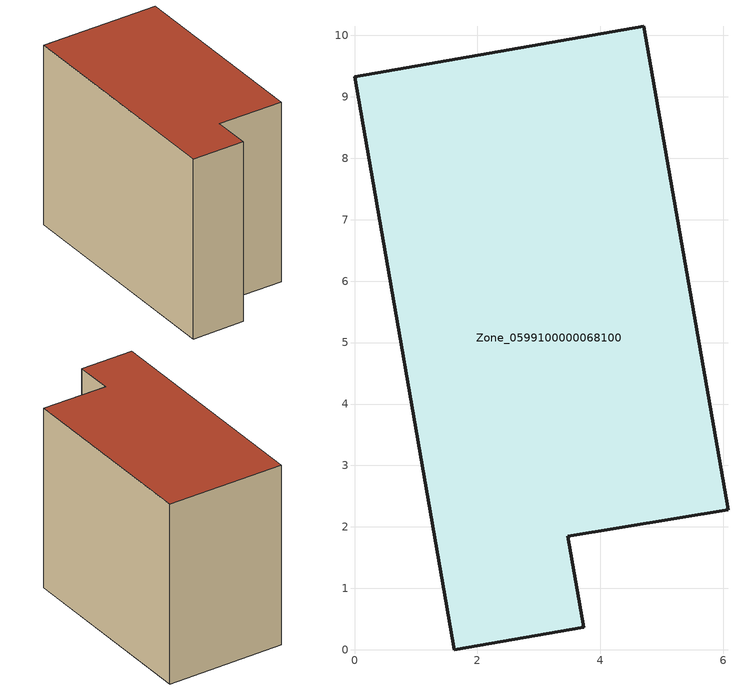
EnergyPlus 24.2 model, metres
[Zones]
Zone_0599100000068100
 floor ground (C_G): 0,9.33 4.71,10.15 6.08,2.28 3.47,1.85 3.73,0.37 1.62,0 z0
 wall outside (C_F): 1.62,0 3.73,0.37 3.47,1.85 6.08,2.28 4.71,10.15 0,9.33 1.62,0 z0:7.46
 roof outside (C_R): 4.71,10.15 0,9.33 1.62,0 3.73,0.37 3.47,1.85 6.08,2.28 z7.46
[BUILDING]
Pand.0599100000068100: North Axis=0; Terrain=City; Loads Convergence Tolerance Value=0.04; Temperature Convergence Tolerance Value=0.4; Solar Distribution=FullExterior; Maximum Number of Warmup Days=25; Minimum Number of Warmup Days=1
[Site:Location]
Rotterdam.The.Hague.AP_ZH_NLD Design_Conditions: Latitude=51.96; Longitude=4.45; Time Zone=1; Elevation=-4.5
[SITE:GROUNDTEMPERATURE:BUILDINGSURFACE]
18, 18, 18, 18, 18, 18, 18, 18, 18, 18, 18, 18
[MATERIAL] Thermal Absorptance=0.9; Solar Absorptance=0.7; Visible Absorptance=0.7
Name | Roughness | Thickness | Conductivity | Density | Specific Heat
G.TI.1946 | MediumSmooth | 0.15 | 1 | 540 | 1210
F.TI.1946 | Rough | 0.3 | 0.857143 | 1920 | 840
R.TI.1946 | MediumRough | 0.2 | 0.1 | 1500 | 1000
[CONSTRUCTION]
C_G: G.TI.1946
C_F: F.TI.1946
C_R: R.TI.1946
[ZONE]
Zone_0599100000068100: Type=1; Multiplier=1; Ceiling Height=Autocalculate; Volume=Autocalculate; Floor Area=autocalculate; Part of Total Floor Area=Yes
[ZONEINFILTRATION:DESIGNFLOWRATE]
Infil_Zone_0599100000068100: Zone or ZoneList or Space or SpaceList=Zone_0599100000068100; Schedule=AlwaysOn; Design Flow Rate Calculation Method=Flow/Area; Flow Rate per Floor Area=0.003; Constant Term Coefficient=1; Temperature Term Coefficient=0; Velocity Term Coefficient=0; Velocity Squared Term Coefficient=0
[HVACTEMPLATE:ZONE:IDEALLOADSAIRSYSTEM]
Zone_0599100000068100: Maximum Heating Supply Air Temperature=50; Minimum Cooling Supply Air Temperature=13; Maximum Heating Supply Air Humidity Ratio=0.0156; Minimum Cooling Supply Air Humidity Ratio=0.0077; Heating Limit=NoLimit; Cooling Limit=NoLimit; Dehumidification Control Type=ConstantSensibleHeatRatio; Cooling Sensible Heat Ratio=0.7; Dehumidification Setpoint=60; Humidification Control Type=None; Humidification Setpoint=30; Outdoor Air Method=None; Outdoor Air Flow Rate per Person=0.00944; Outdoor Air Flow Rate per Zone Floor Area=0; Outdoor Air Flow Rate per Zone=0; Demand Controlled Ventilation Type=None; Outdoor Air Economizer Type=NoEconomizer; Heat Recovery Type=None; Sensible Heat Recovery Effectiveness=0.7; Latent Heat Recovery Effectiveness=0.65
[ZONECONTROL:THERMOSTAT]
ThermostatControl_Zone_0599100000068100: Zone or ZoneList=Zone_0599100000068100; Control Type Schedule=DualSetpointControlType; Control 1=Thermostat_Zone_0599100000068100; Temperature Difference Between Cutout And Setpoint=0
[THERMOSTATSETPOINT:DUALSETPOINT]
Thermostat_Zone_0599100000068100: Heating Setpoint Temperature Schedule=HeatingSetpoint_Zone_0599100000068100; Cooling Setpoint Temperature Schedule=CoolingSetpoint_Zone_0599100000068100
[SCHEDULE:COMPACT]
HeatingSetpoint_Zone_0599100000068100: Through: 12/31, For: AllDays, Until: 24:00, 21
CoolingSetpoint_Zone_0599100000068100: Through: 12/31, For: AllDays, Until: 24:00, 24
DualSetpointControlType: Through: 12/31, For: AllDays, Until: 24:00, 4
AlwaysOn: Through: 12/31, For: AllDays, Until: 24:00, 1
